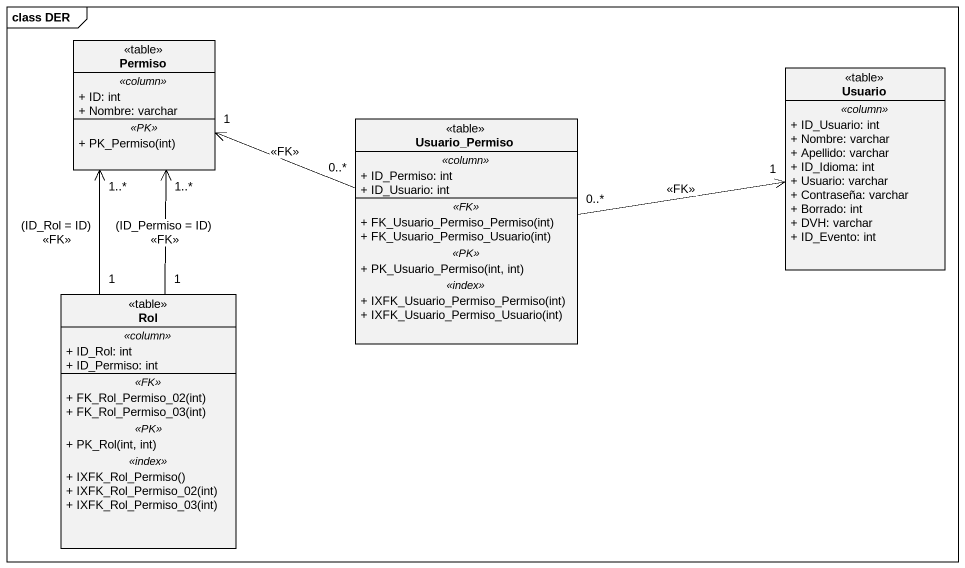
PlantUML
@startuml
mainframe class DER
hide circle
hide empty members
skinparam classAttributeIconSize 0
class Permiso <<table>> {
  .. <<column>> ..
  + ID: int
  + Nombre: varchar
  .. <<PK>> ..
  + PK_Permiso(int)
}
class Usuario <<table>> {
  .. <<column>> ..
  + ID_Usuario: int
  + Nombre: varchar
  + Apellido: varchar
  + ID_Idioma: int
  + Usuario: varchar
  + Contraseña: varchar
  + Borrado: int
  + DVH: varchar
  + ID_Evento: int
}
class Usuario_Permiso <<table>> {
  .. <<column>> ..
  + ID_Permiso: int
  + ID_Usuario: int
  .. <<FK>> ..
  + FK_Usuario_Permiso_Permiso(int)
  + FK_Usuario_Permiso_Usuario(int)
  .. <<PK>> ..
  + PK_Usuario_Permiso(int, int)
  .. <<index>> ..
  + IXFK_Usuario_Permiso_Permiso(int)
  + IXFK_Usuario_Permiso_Usuario(int)
}
class Rol <<table>> {
  .. <<column>> ..
  + ID_Rol: int
  + ID_Permiso: int
  .. <<FK>> ..
  + FK_Rol_Permiso_02(int)
  + FK_Rol_Permiso_03(int)
  .. <<PK>> ..
  + PK_Rol(int, int)
  .. <<index>> ..
  + IXFK_Rol_Permiso()
  + IXFK_Rol_Permiso_02(int)
  + IXFK_Rol_Permiso_03(int)
}
Usuario_Permiso "0..*" -left-> "1" Permiso : <<FK>>
Usuario_Permiso "0..*" -right-> "1" Usuario : <<FK>>
Rol "1" -up-> "1..*" Permiso : (ID_Permiso = ID)\n<<FK>>
Rol "1" -up-> "1..*" Permiso : (ID_Rol = ID)\n<<FK>>
@enduml
